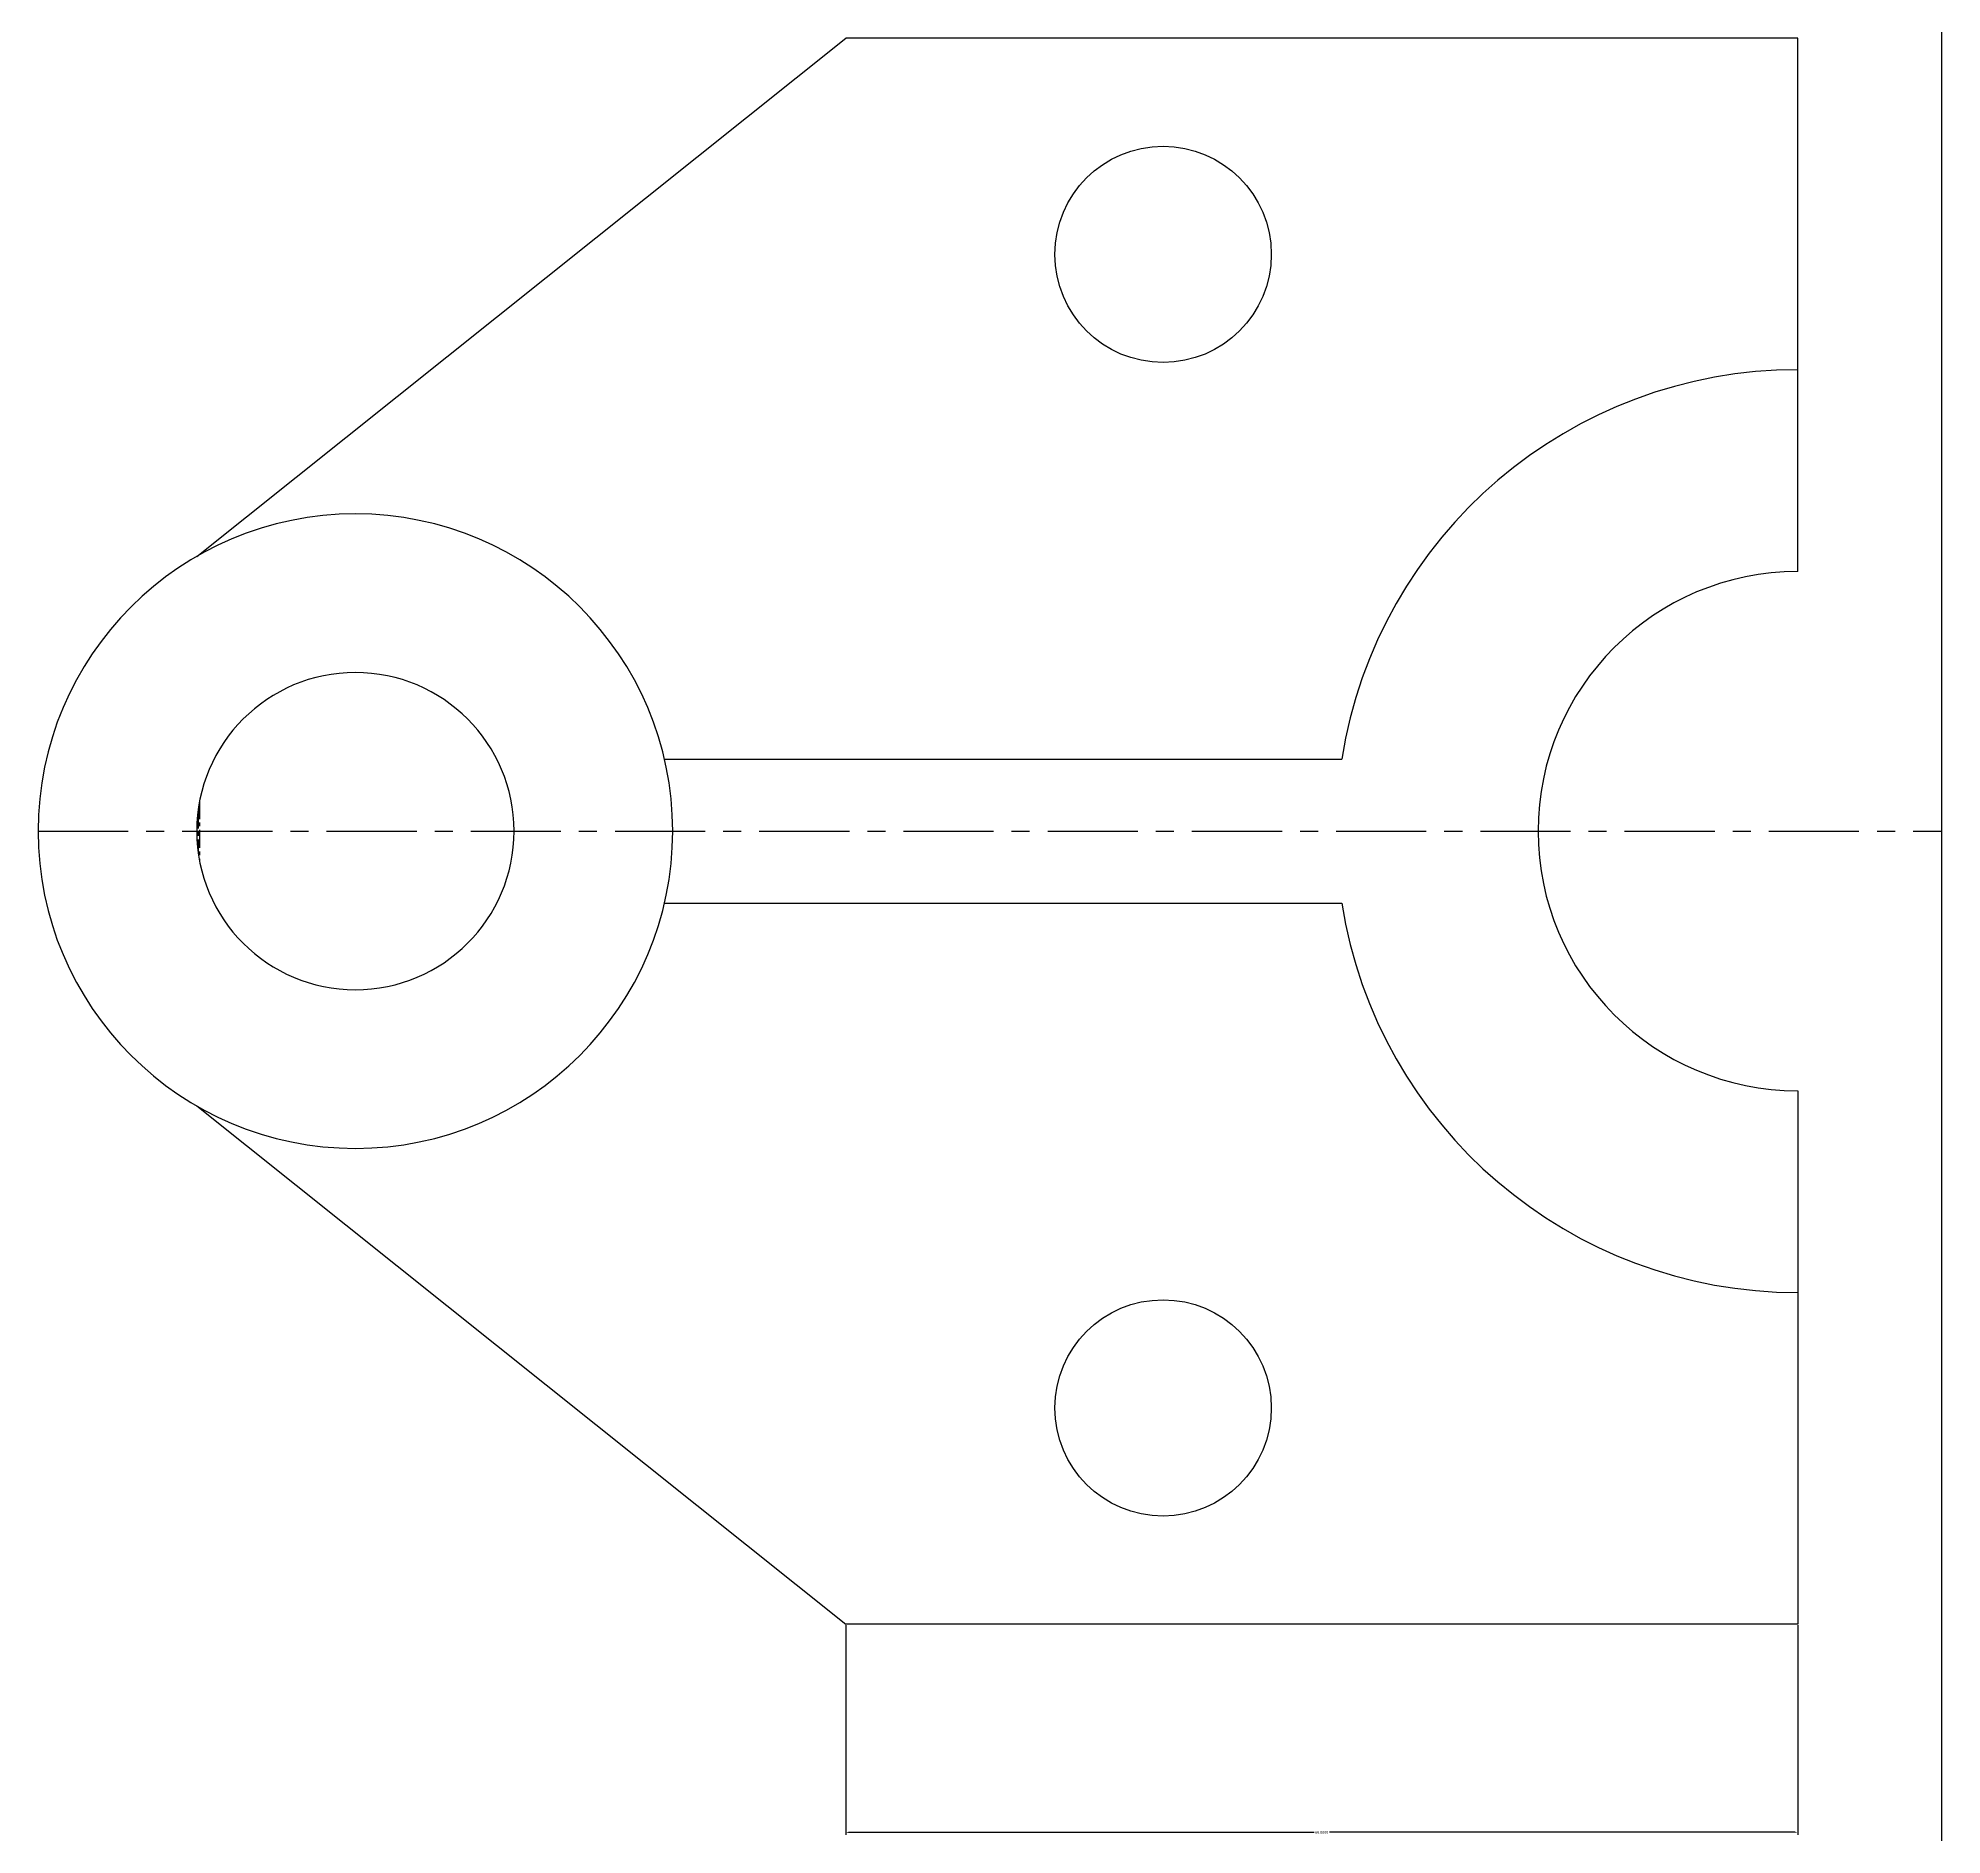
# Model space of a CAD drawing. Header units: millimetres. Extents: x -141 to 183, y -135 to 116.
# Drawn here: x -132 to 0, y -134.6 to -10 of the extents above; entities that cross this region are included whole.
import ezdxf

# ---------------------------------------------------------------- set-up
doc = ezdxf.new("R2010")
doc.units = ezdxf.units.MM
doc.header["$MEASUREMENT"] = 0
doc.linetypes.add('CENTER', pattern=[2, 1.25, -0.25, 0.25, -0.25])
doc.styles.get("Standard").update_dxf_attribs({"font": 'arial.ttf'})
doc.dimstyles.get("Standard").update_dxf_attribs({"dimtxt": 0.18, "dimasz": 0.18, "dimexe": 0.18, "dimexo": 0.0625, "dimgap": 0.09, "dimtad": 0, "dimtih": 1, "dimtoh": 1, "dimdec": 4, "dimzin": 0, "dimdsep": 46, "dimtxsty": 'Standard', "dimcen": 0.09, "dimadec": 0, "dimazin": 0, "dimtfac": 1, "dimtdec": 4, "dimtofl": 0, "dimtmove": 0, "dimatfit": 3, "dimfxl": 1, "dimtolj": 1, "dimtzin": 0, "dimarcsym": 0})

# ---------------------------------------------------------------- blocks, each defined once
blk = doc.blocks.new('*D9')
at = {"color": 0, "lineweight": -2, "transparency": 16777216}
for p, q in [((-76, -120.06), (-76, -134.61)), ((-10, -120.06), (-10, -134.61)), ((-75.82, -134.43), (-43.53, -134.43)), ((-10.18, -134.43), (-42.47, -134.43))]:
    blk.add_line(p, q, dxfattribs=at)
at = {"color": 0, "transparency": 16777216}
for points in [[(-75.82, -134.4), (-75.82, -134.46), (-76, -134.43)], [(-10.18, -134.4), (-10.18, -134.46), (-10, -134.43)]]:
    blk.add_solid(points, dxfattribs=at)
at = {"layer": 'Defpoints', "color": 0, "transparency": 16777216}
for p in [(-76, -120), (-10, -120), (-76, -134.43)]:
    blk.add_point(p, dxfattribs=at)
at = {"color": 0, "transparency": 16777216, "insert": (-43, -134.43), "char_height": 0.18, "attachment_point": 5}
blk.add_mtext('\\A1;66.0000', dxfattribs=at)

msp = doc.modelspace()

# ---------------------------------------------------------------- linework, layer by layer
for p, q in [((-121, -45.94744), (-76, -10)), ((-10, -10), (-76, -10)), ((-10, -10), (-10, -10)), ((-10, -47), (-10, -10)), ((-88.57571, -60), (-41.60696, -60)), ((-88.57571, -70), (-41.60696, -70)), ((-10, -83), (-10, -120)), ((-121, -84.05256), (-76, -120)), ((-10, -120), (-76, -120))]:
    msp.add_line(p, q)
at = {"color": 1}
for p, q in [((-10, -47), (-10, -10)), ((-10, -83), (-10, -120))]:
    msp.add_line(p, q, dxfattribs=at)
at = {"linetype": 'CENTER'}
for p, q in [((-120.90736, -45.87344), (-120.90736, -45.89426)), ((-120.79955, -45.78732), (-120.79955, -45.83311)), ((-120.79955, -62.90963), (-120.79955, -67.09037)), ((-120.90736, -63.57543), (-120.90736, -66.42457)), ((-120.79955, -84.16689), (-120.79955, -84.21268))]:
    msp.add_line(p, q, dxfattribs=at)
at = {"linetype": 'CENTER', "ltscale": 5}
msp.add_line((-132, -65), (0, -65), dxfattribs=at)
at = {"color": 30, "linetype": 'CENTER', "ltscale": 5, "true_color": 0xf26722}
msp.add_line((-132, -65), (0, -65), dxfattribs=at)
msp.add_xline((0, 0), (0, 1))
for centre in [(-54, -25), (-54, -105)]:
    msp.add_circle(centre, 7.5)
for centre, radius, start, end in [((-10, -65), 32, 90, 171.0107007), ((-110, -65), 22, 0, 180), ((-10, -65), 18, 90, 180), ((-110, -65), 11, 0, 180), ((-110, -65), 22, 180, 0), ((-110, -65), 11, 180, 0), ((-10, -65), 18, 180, 270), ((-10, -65), 32, 188.9892993, 270)]:
    msp.add_arc(centre, radius, start, end)

# ---------------------------------------------------------------- dimensions: what is measured, and where the dimension line sits
at = {"color": 32, "true_color": 0xcd6928}
dim = msp.add_linear_dim(base=(-76, -134.4326), p1=(-10, -120), p2=(-76, -120), dimstyle='Standard', dxfattribs=at)
dim.commit()
dim.dimension.update_dxf_attribs({"geometry": '*D9', "text_midpoint": (-43, -134.4326)})

doc.saveas('drawing.dxf')
